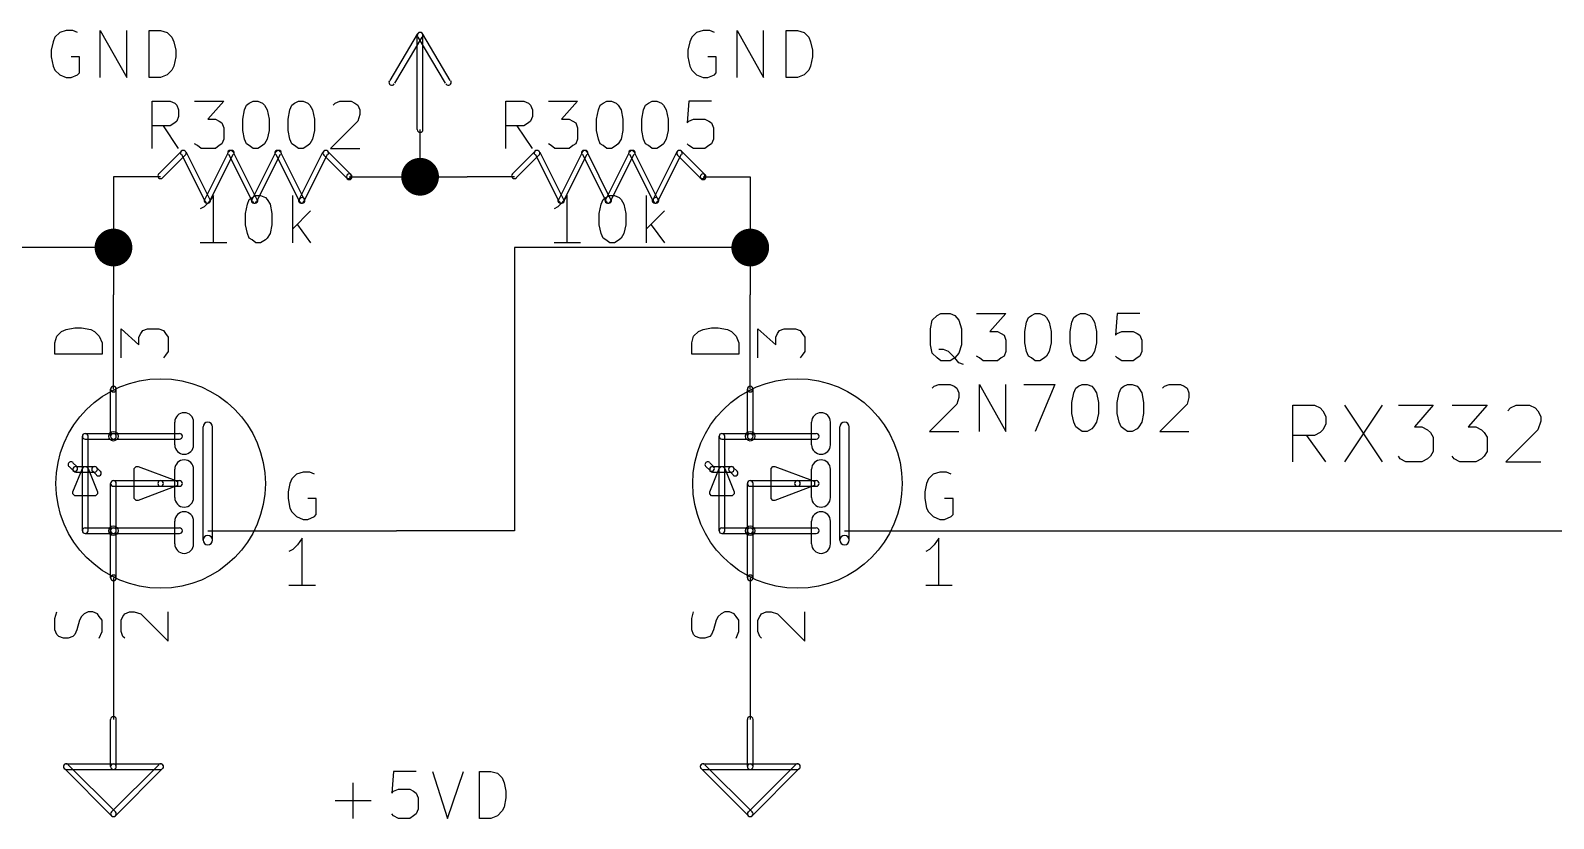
# Model space of a CAD drawing. Extents: x 10 to 287, y -200 to -10.
# Drawn here: x 35.86 to 76.87, y -145.54 to -124.33 of the extents above; entities that cross this region are included whole.
import ezdxf

# ---------------------------------------------------------------- set-up
doc = ezdxf.new("R2010")
doc.units = 0
doc.header["$MEASUREMENT"] = 0

msp = doc.modelspace()

# ---------------------------------------------------------------- linework, layer by layer
at = {"layer": 'Brown 2'}
for p, q in [((69.85, -135.941), (69.85, -134.417)), ((69.85, -134.417), (70.4342, -134.417)), ((70.4342, -134.417), (70.5866, -134.493)), ((70.5866, -134.493), (70.6628, -134.569)), ((71.247, -134.417), (72.263, -135.941)), ((72.263, -134.417), (71.247, -135.941)), ((72.6948, -134.417), (73.6346, -134.417)), ((73.6346, -134.417), (73.1266, -135.001)), ((74.1426, -134.417), (75.0824, -134.417)), ((75.0824, -134.417), (74.5744, -135.001)), ((75.6412, -134.569), (75.7174, -134.493)), ((75.7174, -134.493), (75.8698, -134.417)), ((75.8698, -134.417), (76.2254, -134.417)), ((76.2254, -134.417), (76.3778, -134.493)), ((76.3778, -134.493), (76.454, -134.569)), ((70.6628, -134.569), (70.739, -134.722)), ((70.739, -134.722), (70.739, -134.925)), ((76.454, -134.569), (76.5302, -134.722)), ((76.5302, -134.849), (76.454, -135.077)), ((76.5302, -134.722), (76.5302, -134.849)), ((70.4342, -135.23), (69.85, -135.23)), ((70.739, -135.941), (70.231, -135.23)), ((70.5866, -135.153), (70.4342, -135.23)), ((70.6628, -135.077), (70.5866, -135.153)), ((70.739, -134.925), (70.6628, -135.077)), ((73.1266, -135.001), (73.3298, -135.001)), ((73.3298, -135.001), (73.4822, -135.077)), ((73.4822, -135.077), (73.5584, -135.153)), ((73.5584, -135.153), (73.6346, -135.28)), ((73.6346, -135.28), (73.6346, -135.661)), ((74.5744, -135.001), (74.7776, -135.001)), ((74.7776, -135.001), (74.93, -135.077)), ((74.93, -135.077), (75.0062, -135.153)), ((75.0062, -135.153), (75.0824, -135.28)), ((75.0824, -135.28), (75.0824, -135.661)), ((76.454, -135.077), (75.5904, -135.941)), ((73.6346, -135.661), (73.5584, -135.788)), ((75.0824, -135.661), (75.0062, -135.788)), ((72.7456, -135.865), (72.6948, -135.788)), ((72.898, -135.941), (72.7456, -135.865)), ((73.3298, -135.941), (72.898, -135.941)), ((73.4822, -135.865), (73.3298, -135.941)), ((73.5584, -135.788), (73.4822, -135.865)), ((74.1934, -135.865), (74.1426, -135.788)), ((74.3458, -135.941), (74.1934, -135.865)), ((74.7776, -135.941), (74.3458, -135.941)), ((74.93, -135.865), (74.7776, -135.941)), ((75.0062, -135.788), (74.93, -135.865)), ((75.5904, -135.941), (76.5302, -135.941))]:
    msp.add_line(p, q, dxfattribs=at)
at = {"layer": 'Cyan 2'}
for p, q in [((36.4744, -124.638), (36.4236, -124.866)), ((36.5252, -124.511), (36.4744, -124.638)), ((36.6522, -124.384), (36.5252, -124.511)), ((36.83, -124.333), (36.6522, -124.384)), ((37.0078, -124.333), (36.83, -124.333)), ((37.1348, -124.384), (37.0078, -124.333)), ((37.7444, -125.603), (37.7444, -124.333)), ((37.7444, -124.333), (38.4556, -125.603)), ((38.4556, -125.603), (38.4556, -124.333)), ((39.0652, -125.603), (39.0652, -124.333)), ((39.0652, -124.333), (39.37, -124.333)), ((39.37, -124.333), (39.5478, -124.384)), ((39.5478, -124.384), (39.6748, -124.511)), ((39.6748, -124.511), (39.7256, -124.638)), ((39.7256, -124.638), (39.7764, -124.866)), ((53.6194, -124.638), (53.5686, -124.866)), ((53.6702, -124.511), (53.6194, -124.638)), ((53.7972, -124.384), (53.6702, -124.511)), ((53.975, -124.333), (53.7972, -124.384)), ((54.1528, -124.333), (53.975, -124.333)), ((54.2798, -124.384), (54.1528, -124.333)), ((54.8894, -125.603), (54.8894, -124.333)), ((54.8894, -124.333), (55.6006, -125.603)), ((55.6006, -125.603), (55.6006, -124.333)), ((56.2102, -125.603), (56.2102, -124.333)), ((56.2102, -124.333), (56.515, -124.333)), ((56.515, -124.333), (56.6928, -124.384)), ((56.6928, -124.384), (56.8198, -124.511)), ((56.8198, -124.511), (56.8706, -124.638)), ((56.8706, -124.638), (56.9214, -124.866)), ((36.4236, -124.866), (36.4236, -125.044)), ((36.4236, -125.044), (36.4744, -125.298)), ((37.1856, -125.044), (36.957, -125.044)), ((37.1856, -125.476), (37.1856, -125.044)), ((39.7764, -125.044), (39.7256, -125.298)), ((39.7764, -124.866), (39.7764, -125.044)), ((53.5686, -124.866), (53.5686, -125.044)), ((53.5686, -125.044), (53.6194, -125.298)), ((54.3306, -125.044), (54.102, -125.044)), ((54.3306, -125.476), (54.3306, -125.044)), ((56.9214, -125.044), (56.8706, -125.298)), ((56.9214, -124.866), (56.9214, -125.044)), ((36.4744, -125.298), (36.5252, -125.4)), ((36.5252, -125.4), (36.6522, -125.527)), ((37.1348, -125.527), (37.1856, -125.476)), ((39.6748, -125.4), (39.5478, -125.527)), ((39.7256, -125.298), (39.6748, -125.4)), ((53.6194, -125.298), (53.6702, -125.4)), ((53.6702, -125.4), (53.7972, -125.527)), ((54.2798, -125.527), (54.3306, -125.476)), ((56.8198, -125.4), (56.6928, -125.527)), ((56.8706, -125.298), (56.8198, -125.4)), ((36.6522, -125.527), (36.83, -125.603)), ((36.83, -125.603), (36.957, -125.603)), ((36.957, -125.603), (37.1348, -125.527)), ((39.37, -125.603), (39.0652, -125.603)), ((39.5478, -125.527), (39.37, -125.603)), ((53.7972, -125.527), (53.975, -125.603)), ((53.975, -125.603), (54.102, -125.603)), ((54.102, -125.603), (54.2798, -125.527)), ((56.515, -125.603), (56.2102, -125.603)), ((56.6928, -125.527), (56.515, -125.603)), ((39.1414, -127.508), (39.1414, -126.238)), ((39.1414, -126.238), (39.624, -126.238)), ((39.624, -126.238), (39.751, -126.289)), ((39.751, -126.289), (39.8018, -126.34)), ((40.2844, -126.238), (41.0718, -126.238)), ((41.0718, -126.238), (40.64, -126.721)), ((41.6814, -126.34), (41.7576, -126.289)), ((41.7576, -126.289), (41.8592, -126.238)), ((41.8592, -126.238), (41.9862, -126.238)), ((41.9862, -126.238), (42.1132, -126.289)), ((42.1132, -126.289), (42.164, -126.34)), ((42.9006, -126.34), (42.9768, -126.289)), ((42.9768, -126.289), (43.0784, -126.238)), ((43.0784, -126.238), (43.2054, -126.238)), ((43.2054, -126.238), (43.3324, -126.289)), ((43.3324, -126.289), (43.3832, -126.34)), ((44.0182, -126.34), (44.069, -126.289)), ((44.069, -126.289), (44.196, -126.238)), ((44.196, -126.238), (44.5008, -126.238)), ((44.5008, -126.238), (44.6024, -126.289)), ((44.6024, -126.289), (44.6786, -126.34)), ((48.6664, -127.508), (48.6664, -126.238)), ((48.6664, -126.238), (49.149, -126.238)), ((49.149, -126.238), (49.276, -126.289)), ((49.276, -126.289), (49.3268, -126.34)), ((49.8094, -126.238), (50.5968, -126.238)), ((50.5968, -126.238), (50.165, -126.721)), ((51.2064, -126.34), (51.2826, -126.289)), ((51.2826, -126.289), (51.3842, -126.238)), ((51.3842, -126.238), (51.5112, -126.238)), ((51.5112, -126.238), (51.6382, -126.289)), ((51.6382, -126.289), (51.689, -126.34)), ((52.4256, -126.34), (52.5018, -126.289)), ((52.5018, -126.289), (52.6034, -126.238)), ((52.6034, -126.238), (52.7304, -126.238)), ((52.7304, -126.238), (52.8574, -126.289)), ((52.8574, -126.289), (52.9082, -126.34)), ((53.594, -126.238), (53.5432, -126.822)), ((54.2036, -126.238), (53.594, -126.238)), ((39.8018, -126.34), (39.8526, -126.467)), ((39.8526, -126.644), (39.8018, -126.771)), ((39.8526, -126.467), (39.8526, -126.644)), ((41.5798, -126.721), (41.6306, -126.467)), ((41.6306, -126.467), (41.6814, -126.34)), ((42.164, -126.34), (42.2402, -126.467)), ((42.2402, -126.467), (42.291, -126.721)), ((42.799, -126.721), (42.8498, -126.467)), ((42.8498, -126.467), (42.9006, -126.34)), ((43.3832, -126.34), (43.4594, -126.467)), ((43.4594, -126.467), (43.5102, -126.721)), ((44.6786, -126.34), (44.7294, -126.467)), ((44.7294, -126.594), (44.6786, -126.771)), ((44.7294, -126.467), (44.7294, -126.594)), ((49.3268, -126.34), (49.3776, -126.467)), ((49.3776, -126.644), (49.3268, -126.771)), ((49.3776, -126.467), (49.3776, -126.644)), ((51.1048, -126.721), (51.1556, -126.467)), ((51.1556, -126.467), (51.2064, -126.34)), ((51.689, -126.34), (51.7652, -126.467)), ((51.7652, -126.467), (51.816, -126.721)), ((52.324, -126.721), (52.3748, -126.467)), ((52.3748, -126.467), (52.4256, -126.34)), ((52.9082, -126.34), (52.9844, -126.467)), ((52.9844, -126.467), (53.0352, -126.721)), ((39.624, -126.898), (39.1414, -126.898)), ((39.8526, -127.508), (39.4462, -126.898)), ((39.751, -126.822), (39.624, -126.898)), ((39.8018, -126.771), (39.751, -126.822)), ((40.64, -126.721), (40.8432, -126.721)), ((40.8432, -126.721), (40.9448, -126.771)), ((40.9448, -126.771), (41.021, -126.822)), ((41.021, -126.822), (41.0718, -126.949)), ((41.0718, -126.949), (41.0718, -127.254)), ((41.5798, -127.025), (41.5798, -126.721)), ((41.6306, -127.254), (41.5798, -127.025)), ((42.291, -127.025), (42.2402, -127.254)), ((42.291, -126.721), (42.291, -127.025)), ((42.799, -127.025), (42.799, -126.721)), ((42.8498, -127.254), (42.799, -127.025)), ((43.5102, -127.025), (43.4594, -127.254)), ((43.5102, -126.721), (43.5102, -127.025)), ((44.6786, -126.771), (43.942, -127.508)), ((49.149, -126.898), (48.6664, -126.898)), ((49.3776, -127.508), (48.9712, -126.898)), ((49.276, -126.822), (49.149, -126.898)), ((49.3268, -126.771), (49.276, -126.822)), ((50.165, -126.721), (50.3682, -126.721)), ((50.3682, -126.721), (50.4698, -126.771)), ((50.4698, -126.771), (50.546, -126.822)), ((50.546, -126.822), (50.5968, -126.949)), ((50.5968, -126.949), (50.5968, -127.254)), ((51.1048, -127.025), (51.1048, -126.721)), ((51.1556, -127.254), (51.1048, -127.025)), ((51.816, -127.025), (51.7652, -127.254)), ((51.816, -126.721), (51.816, -127.025)), ((52.324, -127.025), (52.324, -126.721)), ((52.3748, -127.254), (52.324, -127.025)), ((53.0352, -127.025), (52.9844, -127.254)), ((53.0352, -126.721), (53.0352, -127.025)), ((53.5432, -126.822), (53.594, -126.771)), ((53.594, -126.771), (53.721, -126.721)), ((53.721, -126.721), (54.0258, -126.721)), ((54.0258, -126.721), (54.1274, -126.771)), ((54.1274, -126.771), (54.2036, -126.822)), ((54.2036, -126.822), (54.2544, -126.949)), ((54.2544, -126.949), (54.2544, -127.254)), ((40.3606, -127.432), (40.2844, -127.381)), ((40.4622, -127.508), (40.3606, -127.432)), ((40.8432, -127.508), (40.4622, -127.508)), ((40.9448, -127.432), (40.8432, -127.508)), ((41.021, -127.381), (40.9448, -127.432)), ((41.0718, -127.254), (41.021, -127.381)), ((41.6814, -127.381), (41.6306, -127.254)), ((41.7576, -127.432), (41.6814, -127.381)), ((41.8592, -127.508), (41.7576, -127.432)), ((41.9862, -127.508), (41.8592, -127.508)), ((42.1132, -127.432), (41.9862, -127.508)), ((42.164, -127.381), (42.1132, -127.432)), ((42.2402, -127.254), (42.164, -127.381)), ((42.9006, -127.381), (42.8498, -127.254)), ((42.9768, -127.432), (42.9006, -127.381)), ((43.0784, -127.508), (42.9768, -127.432)), ((43.2054, -127.508), (43.0784, -127.508)), ((43.3324, -127.432), (43.2054, -127.508)), ((43.3832, -127.381), (43.3324, -127.432)), ((43.4594, -127.254), (43.3832, -127.381)), ((43.942, -127.508), (44.7294, -127.508)), ((49.8856, -127.432), (49.8094, -127.381)), ((49.9872, -127.508), (49.8856, -127.432)), ((50.3682, -127.508), (49.9872, -127.508)), ((50.4698, -127.432), (50.3682, -127.508)), ((50.546, -127.381), (50.4698, -127.432)), ((50.5968, -127.254), (50.546, -127.381)), ((51.2064, -127.381), (51.1556, -127.254)), ((51.2826, -127.432), (51.2064, -127.381)), ((51.3842, -127.508), (51.2826, -127.432)), ((51.5112, -127.508), (51.3842, -127.508)), ((51.6382, -127.432), (51.5112, -127.508)), ((51.689, -127.381), (51.6382, -127.432)), ((51.7652, -127.254), (51.689, -127.381)), ((52.4256, -127.381), (52.3748, -127.254)), ((52.5018, -127.432), (52.4256, -127.381)), ((52.6034, -127.508), (52.5018, -127.432)), ((52.7304, -127.508), (52.6034, -127.508)), ((52.8574, -127.432), (52.7304, -127.508)), ((52.9082, -127.381), (52.8574, -127.432)), ((52.9844, -127.254), (52.9082, -127.381)), ((53.594, -127.432), (53.5432, -127.381)), ((53.721, -127.508), (53.594, -127.432)), ((54.0258, -127.508), (53.721, -127.508)), ((54.1274, -127.432), (54.0258, -127.508)), ((54.2036, -127.381), (54.1274, -127.432)), ((54.2544, -127.254), (54.2036, -127.381)), ((40.5384, -129.083), (40.4368, -129.134)), ((40.6654, -128.956), (40.5384, -129.083)), ((40.7924, -128.778), (40.6654, -128.956)), ((40.7924, -130.048), (40.7924, -128.778)), ((41.656, -129.261), (41.7068, -129.007)), ((41.7068, -129.007), (41.7576, -128.88)), ((41.7576, -128.88), (41.8338, -128.829)), ((41.8338, -128.829), (41.9354, -128.778)), ((41.9354, -128.778), (42.0624, -128.778)), ((42.0624, -128.778), (42.1894, -128.829)), ((42.1894, -128.829), (42.2402, -128.88)), ((42.2402, -128.88), (42.3164, -129.007)), ((42.3164, -129.007), (42.3672, -129.261)), ((42.926, -130.048), (42.926, -128.778)), ((50.0634, -129.083), (49.9618, -129.134)), ((50.1904, -128.956), (50.0634, -129.083)), ((50.3174, -128.778), (50.1904, -128.956)), ((50.3174, -130.048), (50.3174, -128.778)), ((51.181, -129.261), (51.2318, -129.007)), ((51.2318, -129.007), (51.2826, -128.88)), ((51.2826, -128.88), (51.3588, -128.829)), ((51.3588, -128.829), (51.4604, -128.778)), ((51.4604, -128.778), (51.5874, -128.778)), ((51.5874, -128.778), (51.7144, -128.829)), ((51.7144, -128.829), (51.7652, -128.88)), ((51.7652, -128.88), (51.8414, -129.007)), ((51.8414, -129.007), (51.8922, -129.261)), ((52.451, -130.048), (52.451, -128.778)), ((41.656, -129.565), (41.656, -129.261)), ((41.7068, -129.794), (41.656, -129.565)), ((42.3672, -129.565), (42.3164, -129.794)), ((42.3672, -129.261), (42.3672, -129.565)), ((43.4086, -129.184), (42.926, -129.667)), ((43.053, -129.565), (43.4086, -130.048)), ((51.181, -129.565), (51.181, -129.261)), ((51.2318, -129.794), (51.181, -129.565)), ((51.8922, -129.565), (51.8414, -129.794)), ((51.8922, -129.261), (51.8922, -129.565)), ((52.9336, -129.184), (52.451, -129.667)), ((52.578, -129.565), (52.9336, -130.048)), ((41.7576, -129.921), (41.7068, -129.794)), ((41.8338, -129.972), (41.7576, -129.921)), ((41.9354, -130.048), (41.8338, -129.972)), ((42.1894, -129.972), (42.0624, -130.048)), ((42.2402, -129.921), (42.1894, -129.972)), ((42.3164, -129.794), (42.2402, -129.921)), ((51.2826, -129.921), (51.2318, -129.794)), ((51.3588, -129.972), (51.2826, -129.921)), ((51.4604, -130.048), (51.3588, -129.972)), ((51.7144, -129.972), (51.5874, -130.048)), ((51.7652, -129.921), (51.7144, -129.972)), ((51.8414, -129.794), (51.7652, -129.921)), ((41.148, -130.048), (40.4368, -130.048)), ((42.0624, -130.048), (41.9354, -130.048)), ((50.673, -130.048), (49.9618, -130.048)), ((51.5874, -130.048), (51.4604, -130.048)), ((60.1472, -132.131), (60.2742, -132.004)), ((60.2742, -132.004), (60.3758, -131.953)), ((60.3758, -131.953), (60.6298, -131.953)), ((60.6298, -131.953), (60.7568, -132.004)), ((60.7568, -132.004), (60.8584, -132.131)), ((61.341, -131.953), (62.1284, -131.953)), ((62.1284, -131.953), (61.6966, -132.436)), ((62.738, -132.055), (62.8142, -132.004)), ((62.8142, -132.004), (62.9158, -131.953)), ((62.9158, -131.953), (63.0428, -131.953)), ((63.0428, -131.953), (63.1698, -132.004)), ((63.1698, -132.004), (63.2206, -132.055)), ((63.9572, -132.055), (64.0334, -132.004)), ((64.0334, -132.004), (64.135, -131.953)), ((64.135, -131.953), (64.262, -131.953)), ((64.262, -131.953), (64.389, -132.004)), ((64.389, -132.004), (64.4398, -132.055)), ((65.1256, -131.953), (65.0748, -132.537)), ((65.7352, -131.953), (65.1256, -131.953)), ((36.576, -132.563), (36.703, -132.436)), ((36.703, -132.436), (36.83, -132.385)), ((36.83, -132.385), (37.0586, -132.334)), ((37.0586, -132.334), (37.2364, -132.334)), ((37.2364, -132.334), (37.4904, -132.385)), ((37.4904, -132.385), (37.592, -132.436)), ((37.592, -132.436), (37.719, -132.563)), ((53.721, -132.563), (53.848, -132.436)), ((53.848, -132.436), (53.975, -132.385)), ((53.975, -132.385), (54.2036, -132.334)), ((54.2036, -132.334), (54.3814, -132.334)), ((54.3814, -132.334), (54.6354, -132.385)), ((54.6354, -132.385), (54.737, -132.436)), ((54.737, -132.436), (54.864, -132.563)), ((60.0964, -132.359), (60.1472, -132.131)), ((60.0964, -132.791), (60.0964, -132.359)), ((60.8584, -132.131), (60.9346, -132.359)), ((60.9346, -132.359), (60.9346, -132.791)), ((61.6966, -132.436), (61.8998, -132.436)), ((61.8998, -132.436), (62.0014, -132.486)), ((62.6364, -132.436), (62.6872, -132.182)), ((62.6364, -132.74), (62.6364, -132.436)), ((62.6872, -132.182), (62.738, -132.055)), ((63.2206, -132.055), (63.2968, -132.182)), ((63.2968, -132.182), (63.3476, -132.436)), ((63.3476, -132.436), (63.3476, -132.74)), ((63.8556, -132.436), (63.9064, -132.182)), ((63.8556, -132.74), (63.8556, -132.436)), ((63.9064, -132.182), (63.9572, -132.055)), ((64.4398, -132.055), (64.516, -132.182)), ((64.516, -132.182), (64.5668, -132.436)), ((64.5668, -132.436), (64.5668, -132.74)), ((65.1256, -132.486), (65.2526, -132.436)), ((65.2526, -132.436), (65.5574, -132.436)), ((65.5574, -132.436), (65.659, -132.486)), ((36.5252, -132.74), (36.576, -132.563)), ((36.5252, -133.045), (36.5252, -132.74)), ((37.719, -132.563), (37.7952, -132.74)), ((37.7952, -132.74), (37.7952, -133.045)), ((53.6702, -132.74), (53.721, -132.563)), ((53.6702, -133.045), (53.6702, -132.74)), ((54.864, -132.563), (54.9402, -132.74)), ((54.9402, -132.74), (54.9402, -133.045)), ((60.1472, -133.02), (60.0964, -132.791)), ((60.9346, -132.791), (60.8584, -133.02)), ((62.0014, -132.486), (62.0776, -132.537)), ((62.0776, -132.537), (62.1284, -132.664)), ((62.1284, -132.664), (62.1284, -132.969)), ((62.6872, -132.969), (62.6364, -132.74)), ((63.3476, -132.74), (63.2968, -132.969)), ((63.9064, -132.969), (63.8556, -132.74)), ((64.5668, -132.74), (64.516, -132.969)), ((65.0748, -132.537), (65.1256, -132.486)), ((65.659, -132.486), (65.7352, -132.537)), ((65.7352, -132.537), (65.786, -132.664)), ((65.786, -132.664), (65.786, -132.969)), ((37.7952, -133.045), (36.5252, -133.045)), ((54.9402, -133.045), (53.6702, -133.045)), ((60.2742, -133.147), (60.1472, -133.02)), ((60.3758, -133.223), (60.2742, -133.147)), ((60.452, -132.918), (60.325, -132.918)), ((60.6298, -133.223), (60.3758, -133.223)), ((60.579, -132.969), (60.452, -132.918)), ((60.7568, -133.147), (60.579, -132.969)), ((60.7568, -133.147), (60.6298, -133.223)), ((60.8584, -133.02), (60.7568, -133.147)), ((60.8584, -133.274), (60.7568, -133.147)), ((60.9854, -133.325), (60.8584, -133.274)), ((61.4172, -133.147), (61.341, -133.096)), ((61.5188, -133.223), (61.4172, -133.147)), ((61.8998, -133.223), (61.5188, -133.223)), ((62.0014, -133.147), (61.8998, -133.223)), ((62.0776, -133.096), (62.0014, -133.147)), ((62.1284, -132.969), (62.0776, -133.096)), ((62.738, -133.096), (62.6872, -132.969)), ((62.8142, -133.147), (62.738, -133.096)), ((62.9158, -133.223), (62.8142, -133.147)), ((63.0428, -133.223), (62.9158, -133.223)), ((63.1698, -133.147), (63.0428, -133.223)), ((63.2206, -133.096), (63.1698, -133.147)), ((63.2968, -132.969), (63.2206, -133.096)), ((63.9572, -133.096), (63.9064, -132.969)), ((64.0334, -133.147), (63.9572, -133.096)), ((64.135, -133.223), (64.0334, -133.147)), ((64.262, -133.223), (64.135, -133.223)), ((64.389, -133.147), (64.262, -133.223)), ((64.4398, -133.096), (64.389, -133.147)), ((64.516, -132.969), (64.4398, -133.096)), ((65.1256, -133.147), (65.0748, -133.096)), ((65.2526, -133.223), (65.1256, -133.147)), ((65.5574, -133.223), (65.2526, -133.223)), ((65.659, -133.147), (65.5574, -133.223)), ((65.7352, -133.096), (65.659, -133.147)), ((65.786, -132.969), (65.7352, -133.096)), ((60.1472, -133.96), (60.198, -133.909)), ((60.198, -133.909), (60.325, -133.858)), ((60.325, -133.858), (60.6298, -133.858)), ((60.6298, -133.858), (60.7314, -133.909)), ((60.7314, -133.909), (60.8076, -133.96)), ((60.8076, -133.96), (60.8584, -134.087)), ((60.8584, -134.087), (60.8584, -134.214)), ((61.4172, -135.128), (61.4172, -133.858)), ((61.4172, -133.858), (62.1284, -135.128)), ((62.1284, -135.128), (62.1284, -133.858)), ((62.611, -133.858), (63.4492, -133.858)), ((63.4492, -133.858), (62.9158, -135.128)), ((63.9064, -134.341), (63.9572, -134.087)), ((63.9572, -134.087), (64.008, -133.96)), ((64.008, -133.96), (64.0842, -133.909)), ((64.0842, -133.909), (64.1858, -133.858)), ((64.1858, -133.858), (64.3128, -133.858)), ((64.3128, -133.858), (64.4398, -133.909)), ((64.4398, -133.909), (64.4906, -133.96)), ((64.4906, -133.96), (64.5668, -134.087)), ((64.5668, -134.087), (64.6176, -134.341)), ((65.1256, -134.341), (65.1764, -134.087)), ((65.1764, -134.087), (65.2272, -133.96)), ((65.2272, -133.96), (65.3034, -133.909)), ((65.3034, -133.909), (65.405, -133.858)), ((65.405, -133.858), (65.532, -133.858)), ((65.532, -133.858), (65.659, -133.909)), ((65.659, -133.909), (65.7098, -133.96)), ((65.7098, -133.96), (65.786, -134.087)), ((65.786, -134.087), (65.8368, -134.341)), ((66.3448, -133.96), (66.3956, -133.909)), ((66.3956, -133.909), (66.5226, -133.858)), ((66.5226, -133.858), (66.8274, -133.858)), ((66.8274, -133.858), (66.929, -133.909)), ((66.929, -133.909), (67.0052, -133.96)), ((67.0052, -133.96), (67.056, -134.087)), ((67.056, -134.087), (67.056, -134.214)), ((60.8076, -134.391), (60.071, -135.128)), ((60.8584, -134.214), (60.8076, -134.391)), ((63.9064, -134.645), (63.9064, -134.341)), ((64.6176, -134.341), (64.6176, -134.645)), ((65.1256, -134.645), (65.1256, -134.341)), ((65.8368, -134.341), (65.8368, -134.645)), ((67.0052, -134.391), (66.2686, -135.128)), ((67.056, -134.214), (67.0052, -134.391)), ((63.9572, -134.874), (63.9064, -134.645)), ((64.008, -135.001), (63.9572, -134.874)), ((64.5668, -134.874), (64.4906, -135.001)), ((64.6176, -134.645), (64.5668, -134.874)), ((65.1764, -134.874), (65.1256, -134.645)), ((65.2272, -135.001), (65.1764, -134.874)), ((65.786, -134.874), (65.7098, -135.001)), ((65.8368, -134.645), (65.786, -134.874)), ((60.071, -135.128), (60.8584, -135.128)), ((64.0842, -135.052), (64.008, -135.001)), ((64.1858, -135.128), (64.0842, -135.052)), ((64.3128, -135.128), (64.1858, -135.128)), ((64.4398, -135.052), (64.3128, -135.128)), ((64.4906, -135.001), (64.4398, -135.052)), ((65.3034, -135.052), (65.2272, -135.001)), ((65.405, -135.128), (65.3034, -135.052)), ((65.532, -135.128), (65.405, -135.128)), ((65.659, -135.052), (65.532, -135.128)), ((65.7098, -135.001), (65.659, -135.052)), ((66.2686, -135.128), (67.056, -135.128)), ((42.8498, -136.525), (42.799, -136.754)), ((42.9006, -136.398), (42.8498, -136.525)), ((43.0276, -136.271), (42.9006, -136.398)), ((43.2054, -136.22), (43.0276, -136.271)), ((43.3832, -136.22), (43.2054, -136.22)), ((43.5102, -136.271), (43.3832, -136.22)), ((59.9948, -136.525), (59.944, -136.754)), ((60.0456, -136.398), (59.9948, -136.525)), ((60.1726, -136.271), (60.0456, -136.398)), ((60.3504, -136.22), (60.1726, -136.271)), ((60.5282, -136.22), (60.3504, -136.22)), ((60.6552, -136.271), (60.5282, -136.22)), ((42.799, -136.754), (42.799, -136.931)), ((42.799, -136.931), (42.8498, -137.185)), ((43.561, -136.931), (43.3324, -136.931)), ((43.561, -137.363), (43.561, -136.931)), ((59.944, -136.754), (59.944, -136.931)), ((59.944, -136.931), (59.9948, -137.185)), ((60.706, -136.931), (60.4774, -136.931)), ((60.706, -137.363), (60.706, -136.931)), ((42.8498, -137.185), (42.9006, -137.287)), ((42.9006, -137.287), (43.0276, -137.414)), ((43.5102, -137.414), (43.561, -137.363)), ((59.9948, -137.185), (60.0456, -137.287)), ((60.0456, -137.287), (60.1726, -137.414)), ((60.6552, -137.414), (60.706, -137.363)), ((43.0276, -137.414), (43.2054, -137.49)), ((43.2054, -137.49), (43.3324, -137.49)), ((43.3324, -137.49), (43.5102, -137.414)), ((60.1726, -137.414), (60.3504, -137.49)), ((60.3504, -137.49), (60.4774, -137.49)), ((60.4774, -137.49), (60.6552, -137.414)), ((36.5252, -140.157), (36.576, -139.979)), ((36.5252, -140.462), (36.5252, -140.157)), ((37.1856, -140.208), (37.1094, -140.462)), ((37.2364, -140.106), (37.1856, -140.208)), ((37.3126, -140.03), (37.2364, -140.106)), ((37.4142, -139.979), (37.3126, -140.03)), ((37.5412, -139.979), (37.4142, -139.979)), ((37.6682, -140.03), (37.5412, -139.979)), ((37.719, -140.106), (37.6682, -140.03)), ((37.7952, -140.208), (37.719, -140.106)), ((37.7952, -140.513), (37.7952, -140.208)), ((53.6702, -140.157), (53.721, -139.979)), ((53.6702, -140.462), (53.6702, -140.157)), ((54.3306, -140.208), (54.2544, -140.462)), ((54.3814, -140.106), (54.3306, -140.208)), ((54.4576, -140.03), (54.3814, -140.106)), ((54.5592, -139.979), (54.4576, -140.03)), ((54.6862, -139.979), (54.5592, -139.979)), ((54.8132, -140.03), (54.6862, -139.979)), ((54.864, -140.106), (54.8132, -140.03)), ((54.9402, -140.208), (54.864, -140.106)), ((54.9402, -140.513), (54.9402, -140.208)), ((36.576, -140.589), (36.5252, -140.462)), ((36.6268, -140.64), (36.576, -140.589)), ((36.7538, -140.691), (36.6268, -140.64)), ((37.0078, -140.64), (36.8808, -140.691)), ((37.0586, -140.589), (37.0078, -140.64)), ((37.1094, -140.462), (37.0586, -140.589)), ((37.719, -140.691), (37.7952, -140.513)), ((53.721, -140.589), (53.6702, -140.462)), ((53.7718, -140.64), (53.721, -140.589)), ((53.8988, -140.691), (53.7718, -140.64)), ((54.1528, -140.64), (54.0258, -140.691)), ((54.2036, -140.589), (54.1528, -140.64)), ((54.2544, -140.462), (54.2036, -140.589)), ((54.864, -140.691), (54.9402, -140.513)), ((36.8808, -140.691), (36.7538, -140.691)), ((54.0258, -140.691), (53.8988, -140.691)), ((45.6438, -144.272), (45.593, -144.856)), ((46.2534, -144.272), (45.6438, -144.272)), ((46.6852, -144.272), (47.0916, -145.542)), ((47.0916, -145.542), (47.5234, -144.272)), ((47.9552, -145.542), (47.9552, -144.272)), ((47.9552, -144.272), (48.26, -144.272)), ((48.26, -144.272), (48.4378, -144.323)), ((48.4378, -144.323), (48.5648, -144.45)), ((44.5516, -145.542), (44.5516, -144.577)), ((45.6438, -144.805), (45.7708, -144.755)), ((45.7708, -144.755), (46.0756, -144.755)), ((46.0756, -144.755), (46.1772, -144.805)), ((48.5648, -144.45), (48.6156, -144.577)), ((48.6156, -144.577), (48.6664, -144.805)), ((44.069, -145.059), (45.0342, -145.059)), ((45.593, -144.856), (45.6438, -144.805)), ((46.1772, -144.805), (46.2534, -144.856)), ((46.2534, -144.856), (46.3042, -144.983)), ((46.3042, -144.983), (46.3042, -145.288)), ((48.6664, -144.983), (48.6156, -145.237)), ((48.6664, -144.805), (48.6664, -144.983)), ((45.6438, -145.466), (45.593, -145.415)), ((45.7708, -145.542), (45.6438, -145.466)), ((46.0756, -145.542), (45.7708, -145.542)), ((46.1772, -145.466), (46.0756, -145.542)), ((46.2534, -145.415), (46.1772, -145.466)), ((46.3042, -145.288), (46.2534, -145.415)), ((48.26, -145.542), (47.9552, -145.542)), ((48.4378, -145.466), (48.26, -145.542)), ((48.5648, -145.339), (48.4378, -145.466)), ((48.6156, -145.237), (48.5648, -145.339))]:
    msp.add_line(p, q, dxfattribs=at)
at = {"layer": 'Green 2'}
for p, q in [((46.355, -128.27), (46.355, -127)), ((38.1, -128.27), (38.1, -131.445)), ((45.72, -128.27), (47.625, -128.27)), ((55.245, -128.27), (55.245, -131.445)), ((38.1, -130.175), (33.02, -130.175)), ((55.245, -130.175), (48.895, -130.175)), ((48.895, -130.175), (48.895, -137.795)), ((48.895, -137.795), (45.72, -137.795)), ((62.865, -137.795), (104.14, -137.795)), ((38.1, -141.605), (38.1, -142.875)), ((55.245, -141.605), (55.245, -142.875))]:
    msp.add_line(p, q, dxfattribs=at)
at = {"layer": 'Green 2', "const_width": 0.508}
for points in [[(46.101, -128.27, 1), (46.609, -128.27, 1)], [(37.846, -130.175, 1), (38.354, -130.175, 1)], [(54.991, -130.175, 1), (55.499, -130.175, 1)]]:
    msp.add_lwpolyline(points, format="xyb", close=True, dxfattribs=at)
at = {"layer": 'Red 2'}
for p, q in [((46.2788, -124.435), (45.5422, -125.679)), ((46.4058, -124.511), (45.6692, -125.755)), ((46.2788, -127), (46.2788, -124.46)), ((47.0408, -125.755), (46.3042, -124.511)), ((47.1678, -125.679), (46.4312, -124.435)), ((46.4312, -127), (46.4312, -124.46)), ((39.3192, -128.194), (39.9288, -127.584)), ((39.4208, -128.295), (40.0304, -127.686)), ((39.9288, -127.66), (40.5638, -128.93)), ((40.0558, -127.61), (40.6908, -128.88)), ((40.5638, -128.88), (41.1988, -127.61)), ((40.6908, -128.93), (41.3258, -127.66)), ((41.1988, -127.66), (41.8338, -128.93)), ((41.3258, -127.61), (41.9608, -128.88)), ((41.8338, -128.88), (42.4688, -127.61)), ((41.9608, -128.93), (42.5958, -127.66)), ((42.4688, -127.66), (43.1038, -128.93)), ((42.5958, -127.61), (43.2308, -128.88)), ((43.1038, -128.88), (43.7388, -127.61)), ((43.2308, -128.93), (43.8658, -127.66)), ((43.7642, -127.686), (44.3738, -128.295)), ((43.8658, -127.584), (44.4754, -128.194)), ((48.8442, -128.194), (49.4538, -127.584)), ((48.9458, -128.295), (49.5554, -127.686)), ((49.4538, -127.66), (50.0888, -128.93)), ((49.5808, -127.61), (50.2158, -128.88)), ((50.0888, -128.88), (50.7238, -127.61)), ((50.2158, -128.93), (50.8508, -127.66)), ((50.7238, -127.66), (51.3588, -128.93)), ((50.8508, -127.61), (51.4858, -128.88)), ((51.3588, -128.88), (51.9938, -127.61)), ((51.4858, -128.93), (52.1208, -127.66)), ((51.9938, -127.66), (52.6288, -128.93)), ((52.1208, -127.61), (52.7558, -128.88)), ((52.6288, -128.88), (53.2638, -127.61)), ((52.7558, -128.93), (53.3908, -127.66)), ((53.2892, -127.686), (53.8988, -128.295)), ((53.3908, -127.584), (54.0004, -128.194)), ((39.37, -128.27), (38.1, -128.27)), ((44.45, -128.27), (45.72, -128.27)), ((48.895, -128.27), (47.625, -128.27)), ((53.975, -128.27), (55.245, -128.27)), ((38.1, -133.985), (38.1, -131.445)), ((55.245, -133.985), (55.245, -131.445)), ((38.3032, -133.147), (38.3032, -132.359)), ((38.3032, -132.359), (38.7858, -132.791)), ((38.8366, -132.486), (38.8874, -132.41)), ((38.8874, -132.41), (39.0144, -132.359)), ((39.0144, -132.359), (39.3192, -132.359)), ((39.3192, -132.359), (39.4462, -132.41)), ((39.4462, -132.41), (39.497, -132.486)), ((55.4482, -133.147), (55.4482, -132.359)), ((55.4482, -132.359), (55.9308, -132.791)), ((55.9816, -132.486), (56.0324, -132.41)), ((56.0324, -132.41), (56.1594, -132.359)), ((56.1594, -132.359), (56.4642, -132.359)), ((56.4642, -132.359), (56.5912, -132.41)), ((56.5912, -132.41), (56.642, -132.486)), ((38.7858, -132.588), (38.8366, -132.486)), ((38.7858, -132.791), (38.7858, -132.588)), ((39.497, -132.486), (39.5732, -132.588)), ((39.5732, -132.588), (39.5732, -132.969)), ((55.9308, -132.588), (55.9816, -132.486)), ((55.9308, -132.791), (55.9308, -132.588)), ((56.642, -132.486), (56.7182, -132.588)), ((56.7182, -132.588), (56.7182, -132.969)), ((39.497, -133.071), (39.4462, -133.147)), ((39.5732, -132.969), (39.497, -133.071)), ((56.642, -133.071), (56.5912, -133.147)), ((56.7182, -132.969), (56.642, -133.071)), ((38.0238, -135.255), (38.0238, -133.985)), ((38.1762, -135.255), (38.1762, -133.985)), ((55.1688, -135.255), (55.1688, -133.985)), ((55.3212, -135.255), (55.3212, -133.985)), ((39.751, -135.484), (39.751, -134.874)), ((40.259, -135.484), (40.259, -134.874)), ((56.896, -135.484), (56.896, -134.874)), ((57.404, -135.484), (57.404, -134.874)), ((37.2618, -137.795), (37.2618, -135.255)), ((37.338, -135.179), (38.1, -135.179)), ((37.4142, -137.795), (37.4142, -135.255)), ((38.1, -135.179), (39.878, -135.179)), ((40.513, -138.049), (40.513, -135.001)), ((40.767, -138.049), (40.767, -135.001)), ((54.4068, -137.795), (54.4068, -135.255)), ((54.483, -135.179), (55.245, -135.179)), ((54.5592, -137.795), (54.5592, -135.255)), ((55.245, -135.179), (57.023, -135.179)), ((57.658, -138.049), (57.658, -135.001)), ((57.912, -138.049), (57.912, -135.001)), ((37.338, -135.331), (38.1, -135.331)), ((38.1, -135.331), (39.878, -135.331)), ((54.483, -135.331), (55.245, -135.331)), ((55.245, -135.331), (57.023, -135.331)), ((37.0078, -136.169), (36.9062, -136.068)), ((37.1094, -136.068), (37.0078, -135.966)), ((37.0078, -136.754), (37.2618, -136.119)), ((37.084, -136.068), (37.592, -136.068)), ((37.2618, -136.119), (37.3126, -136.068)), ((37.3126, -136.068), (37.3634, -136.068)), ((37.3634, -136.068), (37.4142, -136.119)), ((37.4142, -136.119), (37.6682, -136.754)), ((37.6428, -136.093), (37.7444, -136.195)), ((38.6588, -136.119), (38.7096, -136.068)), ((38.6588, -136.931), (38.6588, -136.119)), ((38.7096, -136.068), (38.7604, -136.068)), ((38.7604, -136.068), (39.7764, -136.449)), ((39.751, -136.906), (39.751, -136.144)), ((40.259, -136.906), (40.259, -136.144)), ((54.1528, -136.169), (54.0512, -136.068)), ((54.2544, -136.068), (54.1528, -135.966)), ((54.1528, -136.754), (54.4068, -136.119)), ((54.229, -136.068), (54.737, -136.068)), ((54.4068, -136.119), (54.4576, -136.068)), ((54.4576, -136.068), (54.5084, -136.068)), ((54.5084, -136.068), (54.5592, -136.119)), ((54.5592, -136.119), (54.8132, -136.754)), ((54.7878, -136.093), (54.8894, -136.195)), ((55.8038, -136.119), (55.8546, -136.068)), ((55.8038, -136.931), (55.8038, -136.119)), ((55.8546, -136.068), (55.9054, -136.068)), ((55.9054, -136.068), (56.9214, -136.449)), ((56.896, -136.906), (56.896, -136.144)), ((57.404, -136.906), (57.404, -136.144)), ((37.084, -136.22), (37.592, -136.22)), ((37.5412, -136.195), (37.6428, -136.296)), ((38.0238, -137.795), (38.0238, -136.525)), ((38.1, -136.449), (39.37, -136.449)), ((38.1762, -137.795), (38.1762, -136.525)), ((39.37, -136.449), (39.878, -136.449)), ((39.7764, -136.449), (39.8272, -136.474)), ((39.8272, -136.474), (39.8272, -136.576)), ((54.229, -136.22), (54.737, -136.22)), ((54.6862, -136.195), (54.7878, -136.296)), ((55.1688, -137.795), (55.1688, -136.525)), ((55.245, -136.449), (56.515, -136.449)), ((55.3212, -137.795), (55.3212, -136.525)), ((56.515, -136.449), (57.023, -136.449)), ((56.9214, -136.449), (56.9722, -136.474)), ((56.9722, -136.474), (56.9722, -136.576)), ((37.0078, -136.804), (37.0078, -136.754)), ((37.0586, -136.855), (37.0078, -136.804)), ((37.6174, -136.855), (37.0586, -136.855)), ((37.6682, -136.804), (37.6174, -136.855)), ((37.6682, -136.754), (37.6682, -136.804)), ((38.1, -136.601), (39.37, -136.601)), ((38.7096, -136.982), (38.6588, -136.931)), ((39.7764, -136.601), (38.7604, -136.982)), ((39.37, -136.601), (39.878, -136.601)), ((39.8272, -136.576), (39.7764, -136.601)), ((54.1528, -136.804), (54.1528, -136.754)), ((54.2036, -136.855), (54.1528, -136.804)), ((54.7624, -136.855), (54.2036, -136.855)), ((54.8132, -136.804), (54.7624, -136.855)), ((54.8132, -136.754), (54.8132, -136.804)), ((55.245, -136.601), (56.515, -136.601)), ((55.8546, -136.982), (55.8038, -136.931)), ((56.9214, -136.601), (55.9054, -136.982)), ((56.515, -136.601), (57.023, -136.601)), ((56.9722, -136.576), (56.9214, -136.601)), ((38.7604, -136.982), (38.7096, -136.982)), ((55.9054, -136.982), (55.8546, -136.982)), ((37.338, -137.719), (38.1, -137.719)), ((38.1, -137.719), (39.878, -137.719)), ((39.751, -138.151), (39.751, -137.541)), ((40.259, -138.151), (40.259, -137.541)), ((54.483, -137.719), (55.245, -137.719)), ((55.245, -137.719), (57.023, -137.719)), ((56.896, -138.151), (56.896, -137.541)), ((57.404, -138.151), (57.404, -137.541)), ((37.338, -137.871), (38.1, -137.871)), ((38.0238, -139.065), (38.0238, -137.795)), ((38.1, -137.871), (39.878, -137.871)), ((38.1762, -139.065), (38.1762, -137.795)), ((40.64, -137.795), (45.72, -137.795)), ((43.053, -138.176), (42.926, -138.303)), ((43.18, -137.998), (43.053, -138.176)), ((43.18, -139.268), (43.18, -137.998)), ((54.483, -137.871), (55.245, -137.871)), ((55.1688, -139.065), (55.1688, -137.795)), ((55.245, -137.871), (57.023, -137.871)), ((55.3212, -139.065), (55.3212, -137.795)), ((57.785, -137.795), (62.865, -137.795)), ((60.198, -138.176), (60.071, -138.303)), ((60.325, -137.998), (60.198, -138.176)), ((60.325, -139.268), (60.325, -137.998)), ((42.926, -138.303), (42.8244, -138.354)), ((60.071, -138.303), (59.9694, -138.354)), ((38.1, -139.065), (38.1, -141.605)), ((43.5356, -139.268), (42.8244, -139.268)), ((55.245, -139.065), (55.245, -141.605)), ((60.6806, -139.268), (59.9694, -139.268)), ((38.3032, -140.208), (38.354, -140.106)), ((38.3032, -140.513), (38.3032, -140.208)), ((38.354, -140.106), (38.4048, -140.03)), ((38.4048, -140.03), (38.5318, -139.979)), ((38.5318, -139.979), (38.6588, -139.979)), ((38.6588, -139.979), (38.8366, -140.03)), ((38.8366, -140.03), (39.5732, -140.767)), ((39.5732, -140.767), (39.5732, -139.979)), ((55.4482, -140.208), (55.499, -140.106)), ((55.4482, -140.513), (55.4482, -140.208)), ((55.499, -140.106), (55.5498, -140.03)), ((55.5498, -140.03), (55.6768, -139.979)), ((55.6768, -139.979), (55.8038, -139.979)), ((55.8038, -139.979), (55.9816, -140.03)), ((55.9816, -140.03), (56.7182, -140.767)), ((56.7182, -140.767), (56.7182, -139.979)), ((38.354, -140.64), (38.3032, -140.513)), ((38.4048, -140.691), (38.354, -140.64)), ((55.499, -140.64), (55.4482, -140.513)), ((55.5498, -140.691), (55.499, -140.64)), ((38.0238, -144.145), (38.0238, -142.875)), ((38.1762, -144.145), (38.1762, -142.875)), ((55.1688, -144.145), (55.1688, -142.875)), ((55.3212, -144.145), (55.3212, -142.875)), ((38.0492, -145.466), (36.7792, -144.196)), ((36.83, -144.069), (38.1, -144.069)), ((36.83, -144.221), (38.1, -144.221)), ((38.1508, -145.364), (36.8808, -144.094)), ((39.3192, -144.094), (38.0492, -145.364)), ((38.1, -144.069), (39.37, -144.069)), ((38.1, -144.221), (39.37, -144.221)), ((39.4208, -144.196), (38.1508, -145.466)), ((55.1942, -145.466), (53.9242, -144.196)), ((53.975, -144.069), (55.245, -144.069)), ((53.975, -144.221), (55.245, -144.221)), ((55.2958, -145.364), (54.0258, -144.094)), ((56.4642, -144.094), (55.1942, -145.364)), ((55.245, -144.069), (56.515, -144.069)), ((55.245, -144.221), (56.515, -144.221)), ((56.5658, -144.196), (55.2958, -145.466))]:
    msp.add_line(p, q, dxfattribs=at)
for centre, radius in [((39.37, -136.525), 2.8194), ((56.515, -136.525), 2.8194), ((38.1, -135.255), 0.127), ((55.245, -135.255), 0.127), ((38.1, -137.795), 0.127), ((55.245, -137.795), 0.127)]:
    msp.add_circle(centre, radius, dxfattribs=at)
for centre, radius, start, end in [((46.355, -124.46), 0.0762, 390.964, 570.964), ((46.355, -124.46), 0.0762, 360, 540), ((46.355, -124.46), 0.0762, 329.036, 509.036), ((45.593, -125.73), 0.0762, 509.036, 689.036), ((47.117, -125.73), 0.0762, 210.964, 390.964), ((46.355, -127), 0.0762, 180, 360), ((39.9796, -127.635), 0.0762, 26.5651, 206.565), ((39.9796, -127.635), 0.0762, 315, 495), ((41.2496, -127.635), 0.0762, 26.5651, 206.565), ((41.275, -127.635), 0.0762, 333.435, 513.435), ((42.5196, -127.635), 0.0762, 26.5651, 206.565), ((42.545, -127.635), 0.0762, 333.435, 513.435), ((43.815, -127.635), 0.0762, 45, 225), ((43.815, -127.635), 0.0762, 333.435, 513.435), ((49.5046, -127.635), 0.0762, 26.5651, 206.565), ((49.5046, -127.635), 0.0762, 315, 495), ((50.7746, -127.635), 0.0762, 26.5651, 206.565), ((50.8, -127.635), 0.0762, 333.435, 513.435), ((52.0446, -127.635), 0.0762, 26.5651, 206.565), ((52.07, -127.635), 0.0762, 333.435, 513.435), ((53.34, -127.635), 0.0762, 45, 225), ((53.34, -127.635), 0.0762, 333.435, 513.435), ((39.37, -128.245), 0.0762, 135, 315), ((44.4246, -128.245), 0.0762, 225, 405), ((44.45, -128.27), 0.0762, 0, 180), ((44.45, -128.27), 0.0762, 180, 360), ((48.895, -128.245), 0.0762, 135, 315), ((53.9496, -128.245), 0.0762, 225, 405), ((53.975, -128.27), 0.0762, 0, 180), ((53.975, -128.27), 0.0762, 180, 360), ((40.6146, -128.905), 0.0762, 153.435, 333.435), ((40.64, -128.905), 0.0762, 206.565, 386.565), ((41.8846, -128.905), 0.0762, 153.435, 333.435), ((41.91, -128.905), 0.0762, 206.565, 386.565), ((43.1546, -128.905), 0.0762, 153.435, 333.435), ((43.18, -128.905), 0.0762, 0, 180), ((43.18, -128.905), 0.0762, 180, 360), ((43.18, -128.905), 0.0762, 206.565, 386.565), ((50.1396, -128.905), 0.0762, 153.435, 333.435), ((50.165, -128.905), 0.0762, 206.565, 386.565), ((51.4096, -128.905), 0.0762, 153.435, 333.435), ((51.435, -128.905), 0.0762, 206.565, 386.565), ((52.6796, -128.905), 0.0762, 153.435, 333.435), ((52.705, -128.905), 0.0762, 0, 180), ((52.705, -128.905), 0.0762, 180, 360), ((52.705, -128.905), 0.0762, 206.565, 386.565), ((38.1, -133.985), 0.0762, 360, 540), ((38.1, -133.985), 0.0762, 0, 180), ((38.1, -133.985), 0.0762, 180, 360), ((55.245, -133.985), 0.0762, 360, 540), ((55.245, -133.985), 0.0762, 0, 180), ((55.245, -133.985), 0.0762, 180, 360), ((40.005, -134.874), 0.254, 360, 540), ((40.64, -135.001), 0.127, 360, 540), ((57.15, -134.874), 0.254, 360, 540), ((57.785, -135.001), 0.127, 360, 540), ((37.338, -135.255), 0.0762, 90, 270), ((37.338, -135.255), 0.0762, 360, 540), ((38.1, -135.255), 0.0762, 90, 270), ((38.1, -135.255), 0.0762, 180, 360), ((38.1, -135.255), 0.0762, 270, 450), ((39.878, -135.255), 0.0762, 270, 450), ((54.483, -135.255), 0.0762, 90, 270), ((54.483, -135.255), 0.0762, 360, 540), ((55.245, -135.255), 0.0762, 90, 270), ((55.245, -135.255), 0.0762, 180, 360), ((55.245, -135.255), 0.0762, 270, 450), ((57.023, -135.255), 0.0762, 270, 450), ((40.005, -135.484), 0.254, 180, 360), ((57.15, -135.484), 0.254, 180, 360), ((36.957, -136.017), 0.0762, 405, 585), ((37.0586, -136.119), 0.0762, 225, 405), ((37.084, -136.144), 0.0762, 90, 270), ((37.592, -136.144), 0.0762, 45, 225), ((37.592, -136.144), 0.0762, 270, 450), ((40.005, -136.144), 0.254, 360, 540), ((54.102, -136.017), 0.0762, 405, 585), ((54.2036, -136.119), 0.0762, 225, 405), ((54.229, -136.144), 0.0762, 90, 270), ((54.737, -136.144), 0.0762, 45, 225), ((54.737, -136.144), 0.0762, 270, 450), ((57.15, -136.144), 0.254, 360, 540), ((37.6936, -136.246), 0.0762, 225, 405), ((38.1, -136.525), 0.0762, 90, 270), ((38.1, -136.525), 0.0762, 360, 540), ((39.37, -136.525), 0.0762, 90, 270), ((39.37, -136.525), 0.0762, 270, 450), ((39.878, -136.525), 0.0762, 270, 450), ((54.8386, -136.246), 0.0762, 225, 405), ((55.245, -136.525), 0.0762, 90, 270), ((55.245, -136.525), 0.0762, 360, 540), ((56.515, -136.525), 0.0762, 90, 270), ((56.515, -136.525), 0.0762, 270, 450), ((57.023, -136.525), 0.0762, 270, 450), ((40.005, -136.906), 0.254, 180, 360), ((57.15, -136.906), 0.254, 180, 360), ((40.005, -137.541), 0.254, 360, 540), ((57.15, -137.541), 0.254, 360, 540), ((37.338, -137.795), 0.0762, 90, 270), ((38.1, -137.795), 0.0762, 90, 270), ((38.1, -137.795), 0.0762, 360, 540), ((38.1, -137.795), 0.0762, 0, 180), ((38.1, -137.795), 0.0762, 270, 450), ((39.878, -137.795), 0.0762, 270, 450), ((54.483, -137.795), 0.0762, 90, 270), ((55.245, -137.795), 0.0762, 90, 270), ((55.245, -137.795), 0.0762, 360, 540), ((55.245, -137.795), 0.0762, 0, 180), ((55.245, -137.795), 0.0762, 270, 450), ((57.023, -137.795), 0.0762, 270, 450), ((37.338, -137.795), 0.0762, 180, 360), ((38.1, -137.795), 0.0762, 180, 360), ((38.1, -137.795), 0.0762, 180, 360), ((40.005, -138.151), 0.254, 180, 360), ((40.64, -138.049), 0.127, 0, 180), ((40.64, -138.049), 0.127, 180, 360), ((40.64, -138.049), 0.127, 180, 360), ((54.483, -137.795), 0.0762, 180, 360), ((55.245, -137.795), 0.0762, 180, 360), ((55.245, -137.795), 0.0762, 180, 360), ((57.15, -138.151), 0.254, 180, 360), ((57.785, -138.049), 0.127, 0, 180), ((57.785, -138.049), 0.127, 180, 360), ((57.785, -138.049), 0.127, 180, 360), ((38.1, -139.065), 0.0762, 0, 180), ((55.245, -139.065), 0.0762, 0, 180), ((38.1, -139.065), 0.0762, 180, 360), ((38.1, -139.065), 0.0762, 180, 360), ((55.245, -139.065), 0.0762, 180, 360), ((55.245, -139.065), 0.0762, 180, 360), ((38.1, -142.875), 0.0762, 360, 540), ((55.245, -142.875), 0.0762, 360, 540), ((36.83, -144.145), 0.0762, 405, 585), ((36.83, -144.145), 0.0762, 90, 270), ((38.1, -144.145), 0.0762, 90, 270), ((38.1, -144.145), 0.0762, 180, 360), ((38.1, -144.145), 0.0762, 270, 450), ((39.37, -144.145), 0.0762, 315, 495), ((39.37, -144.145), 0.0762, 270, 450), ((53.975, -144.145), 0.0762, 405, 585), ((53.975, -144.145), 0.0762, 90, 270), ((55.245, -144.145), 0.0762, 90, 270), ((55.245, -144.145), 0.0762, 180, 360), ((55.245, -144.145), 0.0762, 270, 450), ((56.515, -144.145), 0.0762, 315, 495), ((56.515, -144.145), 0.0762, 270, 450), ((38.1, -145.415), 0.0762, 495, 675), ((38.1, -145.415), 0.0762, 225, 405), ((55.245, -145.415), 0.0762, 495, 675), ((55.245, -145.415), 0.0762, 225, 405)]:
    msp.add_arc(centre, radius, start, end, dxfattribs=at)

doc.saveas('drawing.dxf')
